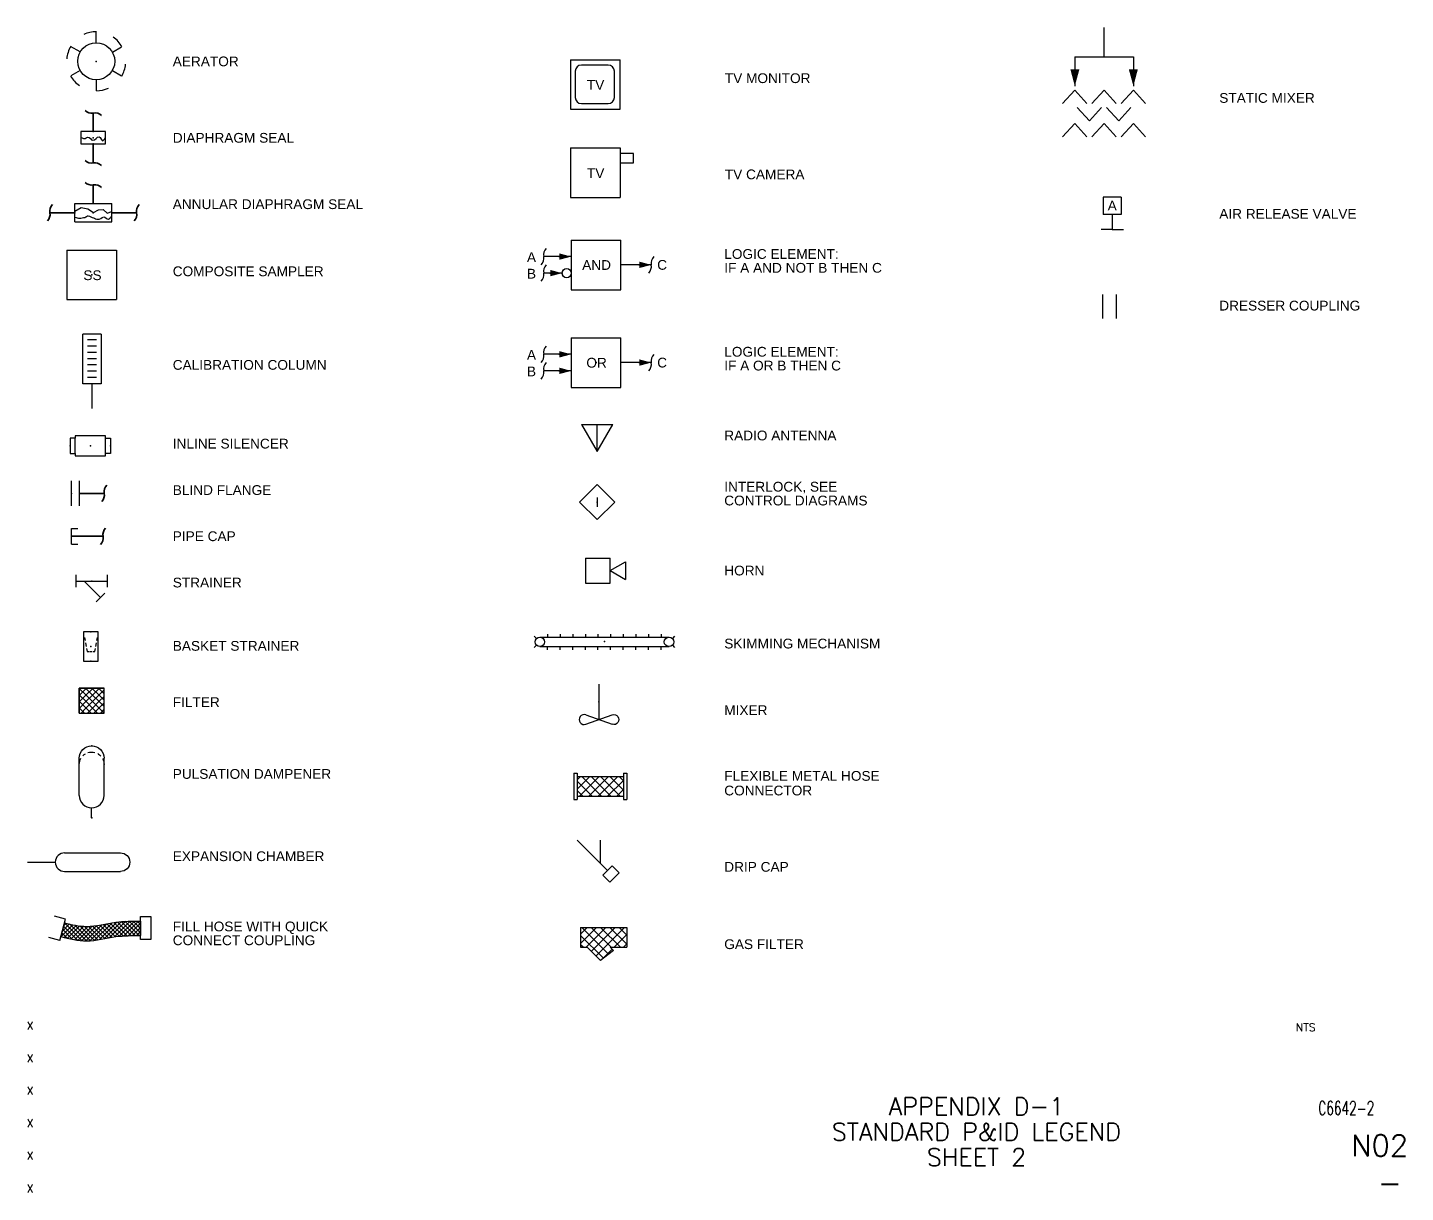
# Paper-space layout 'A1 - LEGEND SHEET 2' of a CAD drawing. Extents: x 44 to 802, y 22 to 574.
# Drawn here: x 448.7 to 801.4, y 22.7 to 321 of the extents above; entities that cross this region are included whole.
import ezdxf
from ezdxf.enums import TextEntityAlignment as Align

# ---------------------------------------------------------------- set-up
doc = ezdxf.new("R2010")
doc.units = 0
doc.layers.add('BOR-A1', color=7, linetype='Continuous')
for name, color, linetype, lineweight in [('DI-FITT', 3, 'Continuous', 25), ('N-ANNO-TEXT', 3, 'Continuous', 18), ('N-INST', 4, 'Continuous', 35)]:
    doc.layers.add(name, color=color, linetype=linetype, lineweight=lineweight)
doc.styles.add('_CGS_2-5_NOTES', font='arial.ttf', dxfattribs={"height": 2.5})
doc.styles.add('_CGS_2-5_SYMBOL', font='arial.ttf', dxfattribs={"height": 2.5})
doc.styles.add('STD2-0', font='simplex.shx', dxfattribs={"height": 2})
doc.styles.add('STD3-5', font='simplex.shx', dxfattribs={"height": 3.5})
doc.styles.add('STD4-5', font='simplex.shx', dxfattribs={"height": 4.5})
doc.styles.add('STD5-5', font='SIMPLEX')

# ---------------------------------------------------------------- blocks, each defined once
blk = doc.blocks.new('CGS A1 TITLE ATT')
at = {"layer": 'BOR-A1', "color": 1}
for tag, p, height, style in [('DATE', (448.47, 64.4), 2, 'STD2-0'), ('DRAWN', (448.47, 56.08), 2, 'STD2-0'), ('DESIGNER', (448.47, 47.76), 2, 'STD2-0'), ('FILE', (783.85, 42.55), 3.5, 'STD3-5'), ('CHECKED', (448.47, 39.44), 2, 'STD2-0'), ('AD909', (787.49, 32), 5.5, 'STD5-5'), ('ENGINEER', (448.47, 31.12), 2, 'STD2-0'), ('APPROVED', (448.47, 22.72), 2, 'STD2-0')]:
    blk.add_attdef(tag, p, '', height=height, dxfattribs=dict(at, style=style))
at = {"layer": 'BOR-A1', "color": 1, "style": 'STD2-0', "flags": 4}
blk.add_attdef('SCALE', (773.37, 64), '', height=2, dxfattribs=at)
at = {"layer": 'BOR-A1', "color": 1, "style": 'STD4-5'}
for tag, p in [('TITLE-1', (691.59, 44.75)), ('TITLE-2', (691.59, 38.25)), ('TITLE-3', (691.59, 31.75)), ('TITLE-4', (691.59, 25.25))]:
    blk.add_attdef(tag, text='', height=4.5, dxfattribs=at).set_placement(p, align=Align.MIDDLE_CENTER)
at = {"layer": 'BOR-A1', "color": 1, "style": 'STD5-5'}
blk.add_attdef('999', text='', height=5.5, dxfattribs=at).set_placement((800.49, 22.5), align=Align.RIGHT)
blk = doc.blocks.new('_D_MISC_AERATOR')
for p, q in [((0.01, 4.75), (0.01, 7.57)), ((-4.1, 2.39), (-6.57, 3.81)), ((4.18, 2.34), (6.51, 3.69)), ((-4.13, -2.38), (-6.54, -3.76)), ((4.13, -2.38), (6.51, -3.76)), ((0.01, -4.75), (0.01, -7.59))]:
    blk.add_line(p, q)
blk.add_circle((0, 0), 4.74)
for start, end in [(89.6181, 114.9358), (149.6209, 175.314), (29.389, 54.8193), (329.9928, 354.2705), (210.0059, 235.2045), (270.5711, 294.6019)]:
    blk.add_arc((0, 0), 7.56, start, end)
blk.add_point((-0.01, -0.02))
blk = doc.blocks.new('_D_MISC_DIAPHRAGM SEAL')
blk.add_line((0, 0.03), (0, 0))
at = {"flags": 128}
blk.add_lwpolyline([(-3.18, 3.18), (-3.18, 0.03), (3.15, 0.03), (3.15, 3.18)], close=True, dxfattribs=at)
blk.add_open_spline([(-3.07, 1.68), (-2.83, 1.49), (-2.58, 1.43), (-2.34, 1.4), (-2.02, 1.35), (-1.7, 1.78), (-1.4, 1.78), (-0.94, 1.78), (-0.55, 1.01), (-0.13, 0.97), (0.4, 0.9), (1.01, 1.88), (1.5, 1.88), (1.87, 1.88), (2.15, 0.61), (2.46, 0.86), (2.68, 1.04), (2.91, 1.29), (3.1, 1.6)], degree=3, knots=[0, 0, 0, 0, 0.104363, 0.104363, 0.104363, 0.238702, 0.238702, 0.238702, 0.438447, 0.438447, 0.438447, 0.685524, 0.685524, 0.685524, 0.871168, 0.871168, 0.871168, 1, 1, 1, 1])
for p in [(0, 3.18), (0, 1.6), (0, 0.03)]:
    blk.add_point(p)
blk = doc.blocks.new('_D_MISC_DIAPHRAGM SEAL ANNULAR')
for p, q in [((-4.75, 4.72), (4.75, 4.72)), ((-4.75, 0), (-4.75, 4.72)), ((4.75, 0), (4.75, 4.72)), ((-4.75, 0), (4.75, 0))]:
    blk.add_line(p, q)
at = {"flags": 128}
blk.add_lwpolyline([(-4.72, 2.77), (-3.1, 3.71), (-1.42, 3.33), (0.08, 2.46), (1.32, 3.15), (2.49, 3.18), (3.56, 2.26), (4.75, 2.72)], dxfattribs=at)
blk.add_open_spline([(-4.7, 1.22), (-4.31, 1.07), (-3.92, 1), (-3.53, 0.99), (-3.07, 0.99), (-2.6, 1.09), (-2.16, 1.19), (-1.86, 1.26), (-1.59, 1.64), (-1.3, 1.57), (-0.86, 1.48), (-0.42, 1.2), (0.03, 1.04), (0.4, 0.91), (0.8, 0.78), (1.17, 0.69), (1.67, 0.56), (2.17, 1.26), (2.67, 1.3), (3.07, 1.33), (3.47, 0.6), (3.86, 0.76), (4.21, 0.91), (4.52, 1.16), (4.75, 1.5)], degree=3, knots=[0, 0, 0, 0, 0.116465, 0.116465, 0.116465, 0.252105, 0.252105, 0.252105, 0.344443, 0.344443, 0.344443, 0.483787, 0.483787, 0.483787, 0.600887, 0.600887, 0.600887, 0.759151, 0.759151, 0.759151, 0.887061, 0.887061, 0.887061, 1, 1, 1, 1])
for p in [(-4.75, 2.36), (0, 2.36), (4.75, 2.36)]:
    blk.add_point(p)
blk = doc.blocks.new('_D_MISC_COMPOSITE SAMPLER')
for p, q in [((0, 6.35), (12.67, 6.35)), ((0, 6.35), (0, -6.35)), ((12.67, 6.35), (12.67, -6.35)), ((0, -6.35), (12.67, -6.35))]:
    blk.add_line(p, q)
blk.add_point((6.35, 0))
at = {"style": '_CGS_2-5_SYMBOL'}
blk.add_text('SS', height=2.5, dxfattribs=at).set_placement((6.53, -0.1), align=Align.MIDDLE_CENTER)
blk = doc.blocks.new('_D_MISC_CALIBRATION COLUMN')
for p, q in [((-2.3368, 19.05), (-2.3368, 6.35)), ((2.4384, 19.05), (-2.3114, 19.05)), ((2.4384, 19.05), (2.4384, 6.35)), ((1.1684, 17.5514), (-1.0668, 17.5514)), ((1.1684, 15.9512), (-1.0668, 15.9512)), ((1.1684, 14.351), (-1.0668, 14.351)), ((1.1684, 12.7508), (-1.0668, 12.7508)), ((1.1684, 11.1506), (-1.0668, 11.1506)), ((1.1684, 9.5504), (-1.0668, 9.5504)), ((1.1684, 7.9502), (-1.0668, 7.9502)), ((2.4384, 6.35), (-2.3114, 6.35)), ((0, 6.35), (0, 0))]:
    blk.add_line(p, q)
blk = doc.blocks.new('_D_MISC_INLINE SILENCER')
at = {"flags": 128}
blk.add_lwpolyline([(1.2954, -1.9304), (1.2954, 1.9304), (0, 1.9304), (0, -1.9304), (1.2954, -1.9304), (1.2954, -2.5908), (9.017, -2.5908), (9.017, 1.9304), (10.3124, 1.9304), (10.3124, -1.9304), (9.017, -1.9304), (9.017, 2.5908), (1.2954, 2.5908), (1.2954, 1.9304)], dxfattribs=at)
for p in [(0, 0), (5.1562, 0), (10.3124, 0)]:
    blk.add_point(p)
blk = doc.blocks.new('_D_MISC_BLIND FLANGE')
for p, q in [((0, -3.175), (0, 3.175)), ((1.9812, -3.175), (1.9812, 3.175))]:
    blk.add_line(p, q)
at = {"layer": 'DI-FITT'}
for p in [(0, 0), (1.9812, 0)]:
    blk.add_point(p, dxfattribs=at)
blk = doc.blocks.new('_D_MISC_PIPE CAP')
for p, q in [((0, -1.9812), (0, 2.0066)), ((0, 2.0066), (1.5494, 2.0066)), ((0, -1.9812), (1.5494, -1.9812))]:
    blk.add_line(p, q)
blk.add_point((0, 0.0254))
blk = doc.blocks.new('_D_MISC_STRAINER')
for p, q in [((0, -1.5748), (0, 1.5748)), ((0, 0), (7.9756, 0)), ((2.032, 0), (6.2484, -4.191)), ((7.9756, -1.5748), (7.9756, 1.5748)), ((5.1308, -5.3086), (7.366, -3.0734))]:
    blk.add_line(p, q)
blk.add_point((3.9878, 0))
blk = doc.blocks.new('_D_MISC_BASKET STRAINER')
at = {"flags": 128}
for points in [[(-1.8796, 7.5692), (-1.8796, 0), (1.8796, 0), (1.8796, 7.5692), (-1.8796, 7.5692), (-1.8796, 7.5692)], [(-1.6256, 6.1214), (-1.4986, 5.3086)], [(-1.3716, 4.699), (-1.2192, 3.7846)], [(1.2446, 3.7846), (1.397, 4.699)], [(1.524, 5.3086), (1.651, 6.1214)], [(-1.1176, 3.2512), (-1.016, 2.5146), (-0.4064, 2.5146)], [(-0.1778, 2.5146), (0.254, 2.5146)], [(0.4826, 2.5146), (1.016, 2.5146), (1.143, 3.2512)]]:
    blk.add_lwpolyline(points, dxfattribs=at)
for p in [(0, 7.5692), (0, 3.7846), (0, 0)]:
    blk.add_point(p)
blk = doc.blocks.new('_D_MISC_FILTER')
for p, q in [((-3.1877, 0), (-3.1877, 6.3754)), ((-3.1877, 6.3754), (3.1877, 6.3754)), ((-3.1369, 4.572), (-1.4605, 6.223)), ((-3.1369, 2.921), (-1.4605, 4.572)), ((-1.4351, 4.572), (-3.0861, 6.223)), ((-1.4351, 2.921), (-3.0861, 4.572)), ((-1.4605, 4.572), (0.1905, 6.223)), ((-1.4605, 2.921), (0.1905, 4.572)), ((0.2413, 4.572), (-1.4351, 6.223)), ((0.2413, 2.921), (-1.4351, 4.572)), ((0.1905, 4.572), (1.8415, 6.223)), ((0.1905, 2.921), (1.8415, 4.572)), ((1.8923, 4.572), (0.2413, 6.223)), ((1.8923, 2.921), (0.2413, 4.572)), ((3.1877, 0), (3.1877, 6.3754)), ((-3.1877, 0), (3.1877, 0)), ((-3.1369, 1.2446), (-1.4605, 2.921)), ((-1.4351, 1.2446), (-3.0861, 2.921)), ((-1.4605, 1.2446), (0.1905, 2.921)), ((0.2413, 1.2446), (-1.4351, 2.921)), ((0.1905, 1.2446), (1.8415, 2.921)), ((1.8923, 1.2446), (0.2413, 2.921))]:
    blk.add_line(p, q)
at = {"flags": 128}
blk.add_lwpolyline([(-3.1877, 6.3754), (-3.1877, 0), (3.1877, 0), (3.1877, 6.3754)], close=True, dxfattribs=at)
for points in [[(-3.0861, 6.223), (-3.1877, 6.3246)], [(-3.1877, 6.1722), (-3.1369, 6.223)], [(-3.0861, 4.572), (-3.1877, 4.6736)], [(-3.1877, 4.5212), (-3.1369, 4.572)], [(-3.1369, 6.223), (-2.9591, 6.3754)], [(-1.4351, 6.223), (-1.5621, 6.3754)], [(-1.4605, 6.223), (-1.3335, 6.3754)], [(0.2413, 6.223), (0.0889, 6.3754)], [(0.1905, 6.223), (0.3429, 6.3754)], [(1.8923, 6.223), (1.7399, 6.3754)], [(1.8415, 6.223), (1.9939, 6.3754)], [(1.8415, 4.572), (3.1877, 5.8928)], [(1.8415, 2.921), (3.1877, 4.2418)], [(3.1877, 4.9276), (1.8923, 6.223)], [(3.1877, 3.2766), (1.8923, 4.572)], [(-3.0861, 2.921), (-3.1877, 3.0226)], [(-3.1877, 2.8448), (-3.1369, 2.921)], [(-3.0861, 1.2446), (-3.1877, 1.3462)], [(-3.1877, 1.1938), (-3.1369, 1.2446)], [(-1.8161, 0), (-3.0861, 1.2446)], [(-2.7305, 0), (-1.4605, 1.2446)], [(-0.1651, 0), (-1.4351, 1.2446)], [(-1.0795, 0), (0.1905, 1.2446)], [(1.5113, 0), (0.2413, 1.2446)], [(0.5715, 0), (1.8415, 1.2446)], [(1.8415, 1.2446), (3.1877, 2.5908)], [(3.1877, 1.6256), (1.8923, 2.921)], [(3.1623, 0), (1.8923, 1.2446)], [(2.2225, 0), (3.1877, 0.9398)]]:
    blk.add_lwpolyline(points, dxfattribs=at)
blk = doc.blocks.new('_D_MISC_PULSATION DAMPER')
for p, q in [((-3.18, 5.71), (-3.18, 15.24)), ((3.18, 5.71), (3.18, 15.24)), ((-0.02, 0), (-0.02, 2.57))]:
    blk.add_line(p, q)
at = {"extrusion": (0, 0, -1)}
for centre, start, end in [((0.01, 15.24), 0, 180), ((0.01, 13.65), 0, 29.609), ((0.01, 13.65), 44.5147, 59.8098), ((0.01, 13.65), 72.1985, 104.5048), ((0.01, 13.65), 119.303, 137.5341), ((0.01, 13.65), 151.5521, 180)]:
    blk.add_arc(centre, 3.17, start, end, dxfattribs=at)
blk.add_arc((-0.01, 5.71), 3.17, 180, 0)
for p in [(0, 18.41), (0, 0)]:
    blk.add_point(p)
blk = doc.blocks.new('_D_MISC_EXPANSION CHAMBER')
for p, q in [((0, 0), (7.112, 0)), ((9.4996, 2.3876), (23.7744, 2.3876)), ((9.4996, -2.3876), (23.7744, -2.3876))]:
    blk.add_line(p, q)
blk.add_arc((9.4996, 0), 2.3876, 89.999994, 269.999992)
at = {"extrusion": (0, 0, -1)}
blk.add_arc((-23.7744, 0), 2.3876, 89.999992, 269.999989, dxfattribs=at)
blk = doc.blocks.new('_D_MISC_FILL HOSE WITH QUICK CONNECT COUPLING')
h = blk.add_hatch()
h.set_pattern_fill('ANSI37', color=256, scale=6, style=0)
h.set_pattern_definition([(45, (-436.2836, -20.4182), (-0.5303301, 0.5303301), []), (135, (-436.2836, -20.4182), (-0.5303301, -0.5303301), [])])
edge = h.paths.add_edge_path()
edge.add_line((-22.15, 1.34), (-23.03, -2.21))
edge.add_spline(control_points=[(-23.05, -2.21), (-20.86, -2.75), (-16.17, -3.92), (-9.4, -1.93), (-4.76, -1.93), (-2.64, -1.93)], knot_values=[0, 0, 0, 0, 6.673767, 14.251645, 20.582021, 20.582021, 20.582021, 20.582021], degree=3, periodic=0)
edge.add_spline(control_points=[(-22.15, 1.34), (-20.25, 0.88), (-15.87, -0.18), (-9.4, 1.78), (-4.76, 1.77), (-2.64, 1.77)], knot_values=[0, 0, 0, 0, 5.754694, 13.332572, 19.662948, 19.662948, 19.662948, 19.662948], degree=3, periodic=0)
edge.add_line((-2.64, 1.77), (-2.64, -1.93))
for p, q in [((-21.9, 2.3), (-24.73, 3.03)), ((-23.3, -3.18), (-21.9, 2.3)), ((-22.15, 1.34), (-23.03, -2.21)), ((-2.64, 1.77), (-2.64, -1.93)), ((-23.3, -3.18), (-26.13, -2.45))]:
    blk.add_line(p, q)
blk.add_lwpolyline([(-2.64, 2.93), (0, 2.93), (0, -2.93), (-2.64, -2.93)], close=True)
for points in [[(-22.15, 1.34), (-16.47, 0.41), (-8.97, 1.49), (-2.64, 1.77)], [(-23.05, -2.21), (-16.47, -3.29), (-8.97, -2.21), (-2.64, -1.93)]]:
    blk.add_spline(points, degree=3)
blk = doc.blocks.new('_D_MISC_MIXER')
for p, q in [((0, 0), (0, -9.04)), ((-3.38, -10.24), (3.4, -7.85)), ((-3.38, -7.85), (3.4, -10.24))]:
    blk.add_line(p, q)
blk.add_arc((-3.78, -9.06), 1.27, 70.5374, 289.4626)
at = {"extrusion": (0, 0, -1)}
blk.add_arc((-3.84, -9.06), 1.27, 70.5374, 289.4626, dxfattribs=at)
blk.add_point((0, -4.52))
blk = doc.blocks.new('_D_MISC_FLEXIBLE METAL HOSE CONNECTOR')
for p, q in [((0, 3.38), (0.84, 3.38)), ((0, 3.38), (0, -3.37)), ((0.84, 3.38), (0.84, -3.37)), ((0.84, 2.53), (12.66, 2.53)), ((12.66, 3.38), (12.66, -3.37)), ((12.66, 3.38), (13.5, 3.38)), ((13.5, 3.38), (13.5, -3.37)), ((0, -3.37), (0.84, -3.37)), ((0.84, -2.53), (12.66, -2.53)), ((12.66, -3.37), (13.5, -3.37))]:
    blk.add_line(p, q)
at = {"color": 0, "linetype": 'ByBlock', "lineweight": -2}
for p, q in [((0.84, -0.72), (4.1, 2.53)), ((0.84, 1.66), (1.71, 2.53)), ((4.66, -2.53), (0.84, 1.29)), ((1.42, -2.53), (6.49, 2.53)), ((7.05, -2.53), (1.98, 2.53)), ((3.81, -2.53), (8.87, 2.53)), ((9.43, -2.53), (4.37, 2.53)), ((6.2, -2.53), (11.26, 2.53)), ((11.82, -2.53), (6.76, 2.53)), ((8.58, -2.53), (12.66, 1.54)), ((12.66, -0.98), (9.14, 2.53)), ((12.66, 1.41), (11.53, 2.53)), ((2.27, -2.53), (0.84, -1.1)), ((10.97, -2.53), (12.66, -0.84))]:
    blk.add_line(p, q, dxfattribs=at)
blk = doc.blocks.new('_D_MISC_DRIP CAP')
for p, q in [((7.76, -7.76), (0, 0)), ((5.91, -5.91), (5.91, 0)), ((6.56, -8.95), (8.95, -6.56)), ((8.95, -6.56), (10.74, -8.35)), ((8.35, -10.74), (6.56, -8.95)), ((10.74, -8.35), (8.35, -10.74))]:
    blk.add_line(p, q)
blk = doc.blocks.new('_D_MISC_GAS FILTER')
for p, q in [((0, 2.53), (11.81, 2.53)), ((0, 2.53), (0, -2.53)), ((11.81, 2.53), (11.81, -2.53)), ((0, -2.53), (1.69, -2.53)), ((1.69, -2.53), (5.06, -5.91)), ((8.44, -3.38), (5.06, -5.91)), ((7.59, -2.53), (11.81, -2.53)), ((7.59, -2.53), (8.44, -3.38))]:
    blk.add_line(p, q)
at = {"color": 0, "linetype": 'ByBlock', "lineweight": -2}
for p, q in [((0, -1.57), (4.1, 2.53)), ((0, 0.82), (1.71, 2.53)), ((5.83, -5.33), (0, 0.49)), ((7.19, -4.31), (0.35, 2.53)), ((1.42, -2.53), (6.49, 2.53)), ((7.8, -2.53), (2.73, 2.53)), ((2.75, -3.59), (8.87, 2.53)), ((3.94, -4.79), (11.26, 2.53)), ((10.18, -2.53), (5.12, 2.53)), ((11.81, -1.77), (7.51, 2.53)), ((8.58, -2.53), (11.81, 0.7)), ((11.81, 0.61), (9.89, 2.53)), ((0.64, -2.53), (0, -1.89)), ((5.64, -5.47), (8.09, -3.03)), ((10.97, -2.53), (11.81, -1.69))]:
    blk.add_line(p, q, dxfattribs=at)
blk = doc.blocks.new('_D_MISC_SKIMMING MECHANISM')
for p, q in [((1.21, 1.21), (34.27, 1.21)), ((3.19, 1.99), (3.19, 1.18)), ((6.42, 1.99), (6.42, 1.18)), ((9.64, 1.99), (9.64, 1.18)), ((12.87, 1.99), (12.87, 1.18)), ((16.09, 1.99), (16.09, 1.18)), ((19.32, 1.99), (19.32, 1.18)), ((22.54, 1.99), (22.54, 1.18)), ((25.77, 1.99), (25.77, 1.18)), ((29, 1.99), (29, 1.18)), ((32.22, 1.99), (32.22, 1.18)), ((1.21, -1.21), (34.27, -1.21)), ((3.19, -1.99), (3.19, -1.18)), ((6.42, -1.99), (6.42, -1.18)), ((9.64, -1.99), (9.64, -1.18)), ((12.87, -1.99), (12.87, -1.18)), ((16.09, -1.99), (16.09, -1.18)), ((19.32, -1.99), (19.32, -1.18)), ((22.54, -1.99), (22.54, -1.18)), ((25.77, -1.99), (25.77, -1.18)), ((29, -1.99), (29, -1.18)), ((32.22, -1.99), (32.22, -1.18))]:
    blk.add_line(p, q)
at = {"flags": 128}
for points in [[(-0.24, 1.46), (0.32, 0.88)], [(35.68, 1.46), (35.12, 0.88)], [(-0.24, -1.41), (0.32, -0.82)], [(35.12, -0.82), (35.68, -1.41)]]:
    blk.add_lwpolyline(points, dxfattribs=at)
for centre in [(1.21, 0), (34.27, 0)]:
    blk.add_circle(centre, 1.21)
blk.add_point((17.77, 0.14))
blk = doc.blocks.new('_D_MISC_DRESSER COUPLING')
for p, q in [((0, -3.09), (0, 3.09)), ((3.38, 3.09), (3.38, -3.09))]:
    blk.add_line(p, q)
blk = doc.blocks.new('_D_MISC_AIR RELEASE VALVE')
for p, q in [((-2.3, 8.3), (-2.3, 3.8)), ((2.3, 8.3), (-2.3, 8.3)), ((2.3, 8.3), (2.3, 3.8)), ((2.3, 3.8), (-2.3, 3.8)), ((0, 3.8), (0, 0)), ((2.3, 3.8), (2.25, 3.8)), ((0, 0), (-2.78, 0)), ((0, 0), (2.93, 0))]:
    blk.add_line(p, q)
blk.add_point((0, 3.8))
at = {"style": '_CGS_2-5_SYMBOL'}
blk.add_text('A', height=2.5, dxfattribs=at).set_placement((0.02, 6.1), align=Align.MIDDLE)
blk = doc.blocks.new('_D_MISC_STATIC MIXER')
for p, q in [((0, -7.5), (0, 0)), ((-7.5, -7.5), (-7.5, -15)), ((-7.5, -7.5), (7.5, -7.5)), ((7.5, -7.5), (7.5, -15)), ((-7.5, -16.04), (-10.61, -19.44)), ((-7.5, -16.04), (-4.39, -19.44)), ((0, -16.04), (-3.11, -19.44)), ((0, -16.04), (3.11, -19.44)), ((7.5, -16.04), (4.39, -19.44)), ((7.5, -16.04), (10.61, -19.44)), ((-3.75, -23.87), (-6.86, -20.46)), ((-3.75, -23.87), (-0.64, -20.46)), ((3.75, -23.87), (0.64, -20.46)), ((3.75, -23.87), (6.86, -20.46)), ((-7.5, -24.55), (-10.61, -27.96)), ((-7.5, -24.55), (-4.39, -27.96)), ((0, -24.55), (-3.11, -27.96)), ((0, -24.55), (3.11, -27.96)), ((7.5, -24.55), (4.39, -27.96)), ((7.5, -24.55), (10.61, -27.96))]:
    blk.add_line(p, q)
at = {"extrusion": (0, 0, -1)}
blk.add_solid([(7.5, -15), (6.31, -10.66), (8.64, -10.66)], dxfattribs=at)
blk.add_solid([(7.5, -15), (6.31, -10.66), (8.64, -10.66)])
blk = doc.blocks.new('_N_MISC_TV MONITOR')
for p, q in [((-6.18, 6.32), (6.49, 6.32)), ((-6.18, 6.32), (-6.18, -6.36)), ((3.44, 4.95), (-3.44, 4.95)), ((6.49, -6.38), (6.49, 6.32)), ((-5.02, 3.37), (-5.02, -3.36)), ((5.02, 3.35), (5.02, 3.37)), ((5.02, -3.36), (5.02, 3.35)), ((-6.18, -6.38), (6.49, -6.38)), ((-3.44, -4.93), (3.44, -4.93))]:
    blk.add_line(p, q)
for centre, start, end in [((-3.44, 3.37), 90, 180), ((3.44, 3.37), 0, 90), ((-3.44, -3.36), 180, 270), ((3.44, -3.36), 270, 0)]:
    blk.add_arc(centre, 1.57, start, end)
at = {"style": '_CGS_2-5_SYMBOL'}
blk.add_text('TV', height=2.5, dxfattribs=at).set_placement((0.2, -0.13), align=Align.MIDDLE_CENTER)
blk = doc.blocks.new('_N_MISC_TV CAMERA')
for p, q in [((-6.34, 6.35), (6.34, 6.35)), ((-6.34, 6.35), (-6.34, -6.35)), ((6.34, 6.35), (6.34, -6.35)), ((6.34, 4.9), (6.34, 2.59)), ((9.79, 4.9), (6.34, 4.9)), ((9.79, 2.59), (9.79, 4.9)), ((6.34, 2.59), (9.79, 2.59)), ((-6.34, -6.35), (6.34, -6.35))]:
    blk.add_line(p, q)
at = {"style": '_CGS_2-5_SYMBOL'}
blk.add_text('TV', height=2.5, dxfattribs=at).set_placement((0.07, -0.1), align=Align.MIDDLE_CENTER)
blk = doc.blocks.new('_N_MISC_INTERLOCK')
for p, q in [((0, 4.5212), (-4.4958, 0.0254)), ((4.4704, 0.0254), (0, 4.5212)), ((-4.4958, 0.0254), (0, -4.4704)), ((0, -4.4704), (4.4704, 0.0254))]:
    blk.add_line(p, q)
blk.add_point((0, 0.0254))
at = {"style": '_CGS_2-5_SYMBOL'}
blk.add_text('I', height=2.5, dxfattribs=at).set_placement((0, 0), align=Align.MIDDLE_CENTER)
blk = doc.blocks.new('_N_MISC_HORN')
for p, q in [((0, 3.175), (6.3246, 3.175)), ((0, 3.175), (0, -3.175)), ((6.3246, -3.175), (6.3246, 3.175)), ((6.35, 0), (10.2616, 2.2606)), ((6.35, 0), (10.2616, -2.2606)), ((10.2616, 2.2606), (10.2616, -2.2606)), ((0, -3.175), (6.3246, -3.175))]:
    blk.add_line(p, q)
blk = doc.blocks.new('_N_MISC_RADIO ANTENNA')
for p, q in [((-3.9878, 0.0254), (3.9878, 0.0254)), ((-3.9878, 0.0254), (0, -6.8834)), ((0, -6.8834), (3.9878, 0.0254)), ((0, -6.8834), (0, 0))]:
    blk.add_line(p, q)
blk = doc.blocks.new('_N_MISC_LOGIC ELEMENT AND')
for p, q in [((-6.34, 6.35), (6.34, 6.35)), ((-6.34, 6.35), (-6.34, -6.35)), ((6.34, -6.35), (6.34, 6.35)), ((-6.34, 2.12), (-13.38, 2.12)), ((14.15, 0), (6.34, 0)), ((-8.67, -2.12), (-13.38, -2.12)), ((-6.34, -6.35), (6.34, -6.35))]:
    blk.add_line(p, q)
blk.add_circle((-7.51, -2.12), 1.17)
for centre, start, end in [((-11.07, 2.56), 135.2072, 191.04), ((-15.69, 1.7), 314.7694, 10.3128), ((11.84, -0.42), 314.7694, 10.3128), ((16.46, 0.45), 135.2072, 191.04), ((-15.69, -2.54), 314.7694, 10.3128), ((-11.07, -1.67), 135.2072, 191.04)]:
    blk.add_arc(centre, 2.35, start, end)
for p in [(-9.39, 2.12), (-6.34, 2.12), (0.01, 0), (11.1, 0), (14.15, 0), (-11.72, -2.12), (-8.67, -2.12)]:
    blk.add_point(p)
at = {"extrusion": (0, 0, -1)}
for points in [[(6.34, 2.12), (9.39, 2.95), (9.39, 1.3)], [(-14.15, 0), (-11.1, 0.84), (-11.1, -0.81)], [(8.67, -2.12), (11.72, -1.28), (11.72, -2.93)]]:
    blk.add_solid(points, dxfattribs=at)
at = {"style": '_CGS_2-5_SYMBOL'}
for s, p in [('A', (-15.34, 1.97)), ('B', (-15.34, -2.26))]:
    blk.add_text(s, height=2.5, dxfattribs=at).set_placement(p, align=Align.MIDDLE_RIGHT)
blk.add_text('AND', height=2.5, dxfattribs=at).set_placement((0.16, -0.03), align=Align.MIDDLE_CENTER)
blk.add_text('C', height=2.5, dxfattribs=at).set_placement((15.67, 0), align=Align.MIDDLE_LEFT)
blk = doc.blocks.new('_N_MISC_LOGIC ELEMENT OR')
for p, q in [((-6.34, 6.35), (6.34, 6.35)), ((-6.34, 6.35), (-6.34, -6.35)), ((6.34, -6.35), (6.34, 6.35)), ((-6.34, 2.12), (-13.38, 2.12)), ((-6.34, -2.12), (-13.38, -2.12)), ((14.15, 0), (6.34, 0)), ((-6.34, -6.35), (6.34, -6.35))]:
    blk.add_line(p, q)
for centre, start, end in [((-11.07, 2.56), 135.2072, 191.04), ((-15.69, 1.7), 314.7694, 10.3128), ((11.84, -0.42), 314.7694, 10.3128), ((16.46, 0.45), 135.2072, 191.04), ((-15.69, -2.54), 314.7694, 10.3128), ((-11.07, -1.67), 135.2072, 191.04)]:
    blk.add_arc(centre, 2.35, start, end)
for p in [(-9.39, 2.12), (-6.34, 2.12), (0.01, 0), (-9.39, -2.12), (-6.34, -2.12), (11.1, 0), (14.15, 0)]:
    blk.add_point(p)
at = {"extrusion": (0, 0, -1)}
for points in [[(6.34, 2.12), (9.39, 2.95), (9.39, 1.3)], [(-14.15, 0), (-11.1, 0.84), (-11.1, -0.81)], [(6.34, -2.12), (9.39, -1.28), (9.39, -2.93)]]:
    blk.add_solid(points, dxfattribs=at)
at = {"style": '_CGS_2-5_SYMBOL'}
for s, p in [('A', (-15.34, 1.97)), ('B', (-15.34, -2.26))]:
    blk.add_text(s, height=2.5, dxfattribs=at).set_placement(p, align=Align.MIDDLE_RIGHT)
blk.add_text('OR', height=2.5, dxfattribs=at).set_placement((0.16, -0.03), align=Align.MIDDLE_CENTER)
blk.add_text('C', height=2.5, dxfattribs=at).set_placement((15.67, 0), align=Align.MIDDLE_LEFT)

psp = doc.layouts.new('A1 - LEGEND SHEET 2')

# ---------------------------------------------------------------- linework, layer by layer
at = {"layer": 'N-INST'}
for p, q in [((465.52, 299.08), (465.52, 294.3)), ((465.51, 291.15), (465.51, 286.3)), ((465.52, 280.68), (465.52, 275.9)), ((461.96, 201.7), (468.31, 201.7)), ((459.98, 190.71), (468.03, 190.71))]:
    psp.add_line(p, q, dxfattribs=at)
at = {"layer": 'N-INST', "ltscale": 0.0508, "flags": 128}
psp.add_lwpolyline([(460.77, 273.54), (454.42, 273.54)], dxfattribs=at)
at = {"layer": 'N-INST', "flags": 128}
psp.add_lwpolyline([(470.27, 273.54), (476.62, 273.54)], dxfattribs=at)
at = {"layer": 'N-INST'}
for centre, start, end in [((465.07, 301.39), 225.2072, 281.04), ((465.94, 296.77), 44.7694, 100.3128), ((465.06, 288.61), 225.2072, 281.04), ((465.93, 283.99), 44.7694, 100.3128), ((465.07, 282.99), 225.2072, 281.04), ((465.94, 278.37), 44.7694, 100.3128), ((478.93, 273.96), 134.7694, 190.3128), ((474.31, 273.1), 315.2072, 11.04), ((466, 201.25), 315.2072, 11.04), ((470.62, 202.12), 134.7694, 190.3128), ((465.72, 190.26), 315.2072, 11.04), ((470.34, 191.13), 134.7694, 190.3128)]:
    psp.add_arc(centre, 2.35, start, end, dxfattribs=at)
at = {"layer": 'N-INST', "ltscale": 0.0508}
for centre, start, end in [((456.73, 273.99), 135.2072, 191.04), ((452.11, 273.12), 314.7694, 10.3128)]:
    psp.add_arc(centre, 2.35, start, end, dxfattribs=at)

# ---------------------------------------------------------------- block references
for name, p in [('_D_MISC_STATIC MIXER', (724.26, 320.96)), ('_D_MISC_AERATOR', (466.27, 312.32)), ('_N_MISC_TV MONITOR', (593.89, 306.41)), ('_D_MISC_DIAPHRAGM SEAL', (465.52, 291.13)), ('_N_MISC_TV CAMERA', (594.04, 283.78)), ('_D_MISC_DIAPHRAGM SEAL ANNULAR', (465.52, 271.18)), ('_D_MISC_AIR RELEASE VALVE', (726.32, 269.28)), ('_N_MISC_LOGIC ELEMENT AND', (594.19, 260.2)), ('_D_MISC_COMPOSITE SAMPLER', (458.78, 257.65)), ('_D_MISC_DRESSER COUPLING', (723.97, 249.57)), ('_D_MISC_CALIBRATION COLUMN', (465.13, 223.43)), ('_N_MISC_LOGIC ELEMENT OR', (594.19, 235.18)), ('_N_MISC_RADIO ANTENNA', (594.48, 219.33)), ('_D_MISC_INLINE SILENCER', (459.61, 213.87)), ('_D_MISC_BLIND FLANGE', (459.98, 201.7)), ('_N_MISC_INTERLOCK', (594.51, 199.44)), ('_D_MISC_PIPE CAP', (459.98, 190.71)), ('_N_MISC_HORN', (591.48, 181.92)), ('_D_MISC_STRAINER', (461.14, 179.25)), ('_D_MISC_BASKET STRAINER', (464.93, 158.71)), ('_D_MISC_SKIMMING MECHANISM', (578.62, 163.67)), ('_D_MISC_FILTER', (465.11, 145.47)), ('_D_MISC_MIXER', (594.94, 152.84)), ('_D_MISC_PULSATION DAMPER', (465.12, 118.65)), ('_D_MISC_FLEXIBLE METAL HOSE CONNECTOR', (588.56, 126.69)), ('_D_MISC_DRIP CAP', (589.4, 112.88)), ('_D_MISC_EXPANSION CHAMBER', (448.69, 107.28)), ('_D_MISC_FILL HOSE WITH QUICK CONNECT COUPLING', (480.28, 90.42)), ('_D_MISC_GAS FILTER', (590.25, 88.02))]:
    psp.add_blockref(name, p)
ref = psp.add_blockref('CGS A1 TITLE ATT', (0, 0))
ref.add_attrib('TITLE-1', 'APPENDIX D-1', dxfattribs={"layer": 'BOR-A1', "color": 1, "height": 4.5, "style": 'STD4-5'}).set_placement((691.59, 44.75), align=Align.MIDDLE_CENTER)
ref.add_attrib('TITLE-2', 'STANDARD P&ID LEGEND', dxfattribs={"layer": 'BOR-A1', "color": 1, "height": 4.5, "style": 'STD4-5'}).set_placement((691.59, 38.25), align=Align.MIDDLE_CENTER)
ref.add_attrib('TITLE-3', 'SHEET 2', dxfattribs={"layer": 'BOR-A1', "color": 1, "height": 4.5, "style": 'STD4-5'}).set_placement((691.59, 31.75), align=Align.MIDDLE_CENTER)
ref.add_attrib('AD909', 'N02', (787.49, 32), dxfattribs={"layer": 'BOR-A1', "color": 1, "height": 5.5, "style": 'STD5-5'})
ref.add_attrib('FILE', 'C6642-2', (779.08, 42.56), dxfattribs={"layer": 'BOR-A1', "color": 1, "height": 3.5, "style": 'STD3-5', "width": 0.65})
ref.add_attrib('SCALE', 'NTS', (773.37, 64), dxfattribs={"layer": 'BOR-A1', "color": 1, "height": 2, "style": 'STD2-0'})
ref.add_attrib('DATE', 'X', (448.47, 64.4), dxfattribs={"layer": 'BOR-A1', "color": 1, "height": 2, "style": 'STD2-0'})
ref.add_attrib('DRAWN', 'X', (448.47, 56.08), dxfattribs={"layer": 'BOR-A1', "color": 1, "height": 2, "style": 'STD2-0'})
ref.add_attrib('DESIGNER', 'X', (448.47, 47.76), dxfattribs={"layer": 'BOR-A1', "color": 1, "height": 2, "style": 'STD2-0'})
ref.add_attrib('CHECKED', 'X', (448.47, 39.44), dxfattribs={"layer": 'BOR-A1', "color": 1, "height": 2, "style": 'STD2-0'})
ref.add_attrib('ENGINEER', 'X', (448.47, 31.12), dxfattribs={"layer": 'BOR-A1', "color": 1, "height": 2, "style": 'STD2-0'})
ref.add_attrib('APPROVED', 'X', (448.47, 22.72), dxfattribs={"layer": 'BOR-A1', "color": 1, "height": 2, "style": 'STD2-0'})
ref.add_attrib('999', '-', dxfattribs={"layer": 'BOR-A1', "color": 1, "height": 5.5, "style": 'STD5-5'}).set_placement((800.49, 22.5), align=Align.RIGHT)

# ---------------------------------------------------------------- texts
at = {"layer": 'N-ANNO-TEXT', "style": '_CGS_2-5_NOTES'}
for s, p in [('AERATOR', (485.86, 312.3)), ('STATIC MIXER', (753.74, 302.94)), ('DIAPHRAGM SEAL', (485.86, 292.73)), ('ANNULAR DIAPHRAGM SEAL', (485.86, 275.74)), ('AIR RELEASE VALVE', (753.74, 273.27)), ('DRESSER COUPLING', (753.74, 249.77)), ('MIXER', (627.03, 146.19)), ('DRIP CAP', (627.03, 106.08)), ('GAS FILTER', (627.03, 86.28))]:
    psp.add_text(s, height=2.5, dxfattribs=at).set_placement(p, align=Align.MIDDLE_LEFT)
at = {"layer": 'N-ANNO-TEXT', "char_height": 2.5, "attachment_point": 4, "style": '_CGS_2-5_NOTES'}
for s, insert, line_spacing_factor in [('TV MONITOR\\P ', (627.18, 306.21), 0.85), ('TV CAMERA', (627.18, 283.35), 0.85), ('LOGIC ELEMENT:\\PIF A AND NOT B THEN C', (627.03, 261.2), 0.85), ('\\PCOMPOSITE SAMPLER', (485.86, 260.31), 0.85), ('LOGIC ELEMENT:\\PIF A OR B THEN C', (627.03, 236.17), 0.85), ('CALIBRATION COLUMN', (485.86, 234.58), 0.85), ('INLINE SILENCER', (485.86, 214.42), 0.85), ('RADIO ANTENNA', (627.03, 216.5), 0.85), ('INTERLOCK, SEE\\PCONTROL DIAGRAMS', (627.03, 201.62), 0.85), ('BLIND FLANGE', (485.86, 202.53), 0.85), ('PIPE CAP', (485.86, 190.71), 0.85), ('STRAINER', (485.86, 178.85), 0.85), ('HORN', (627.03, 181.92), 0.85), ('BASKET STRAINER', (485.86, 162.64), 0.85), ('FILTER\\P ', (485.86, 146.49), 0.85), ('FLEXIBLE METAL HOSE\\PCONNECTOR', (627.03, 127.48), 0.9), ('FILL HOSE WITH QUICK\\PCONNECT COUPLING', (485.86, 89.03), 0.85)]:
    psp.add_mtext(s, dxfattribs=dict(at, insert=insert, line_spacing_factor=line_spacing_factor))
at = {"layer": 'N-ANNO-TEXT', "char_height": 2.5, "attachment_point": 4, "line_spacing_factor": 0.85, "style": '_CGS_2-5_NOTES'}
for s, insert, width in [('SKIMMING MECHANISM', (627.03, 163.23), 57.7437), ('PULSATION DAMPENER\\P ', (485.86, 128.08), 56.2766), ('EXPANSION CHAMBER', (485.86, 108.78), 57.6492)]:
    psp.add_mtext(s, dxfattribs=dict(at, insert=insert, width=width))

doc.saveas('drawing.dxf')
